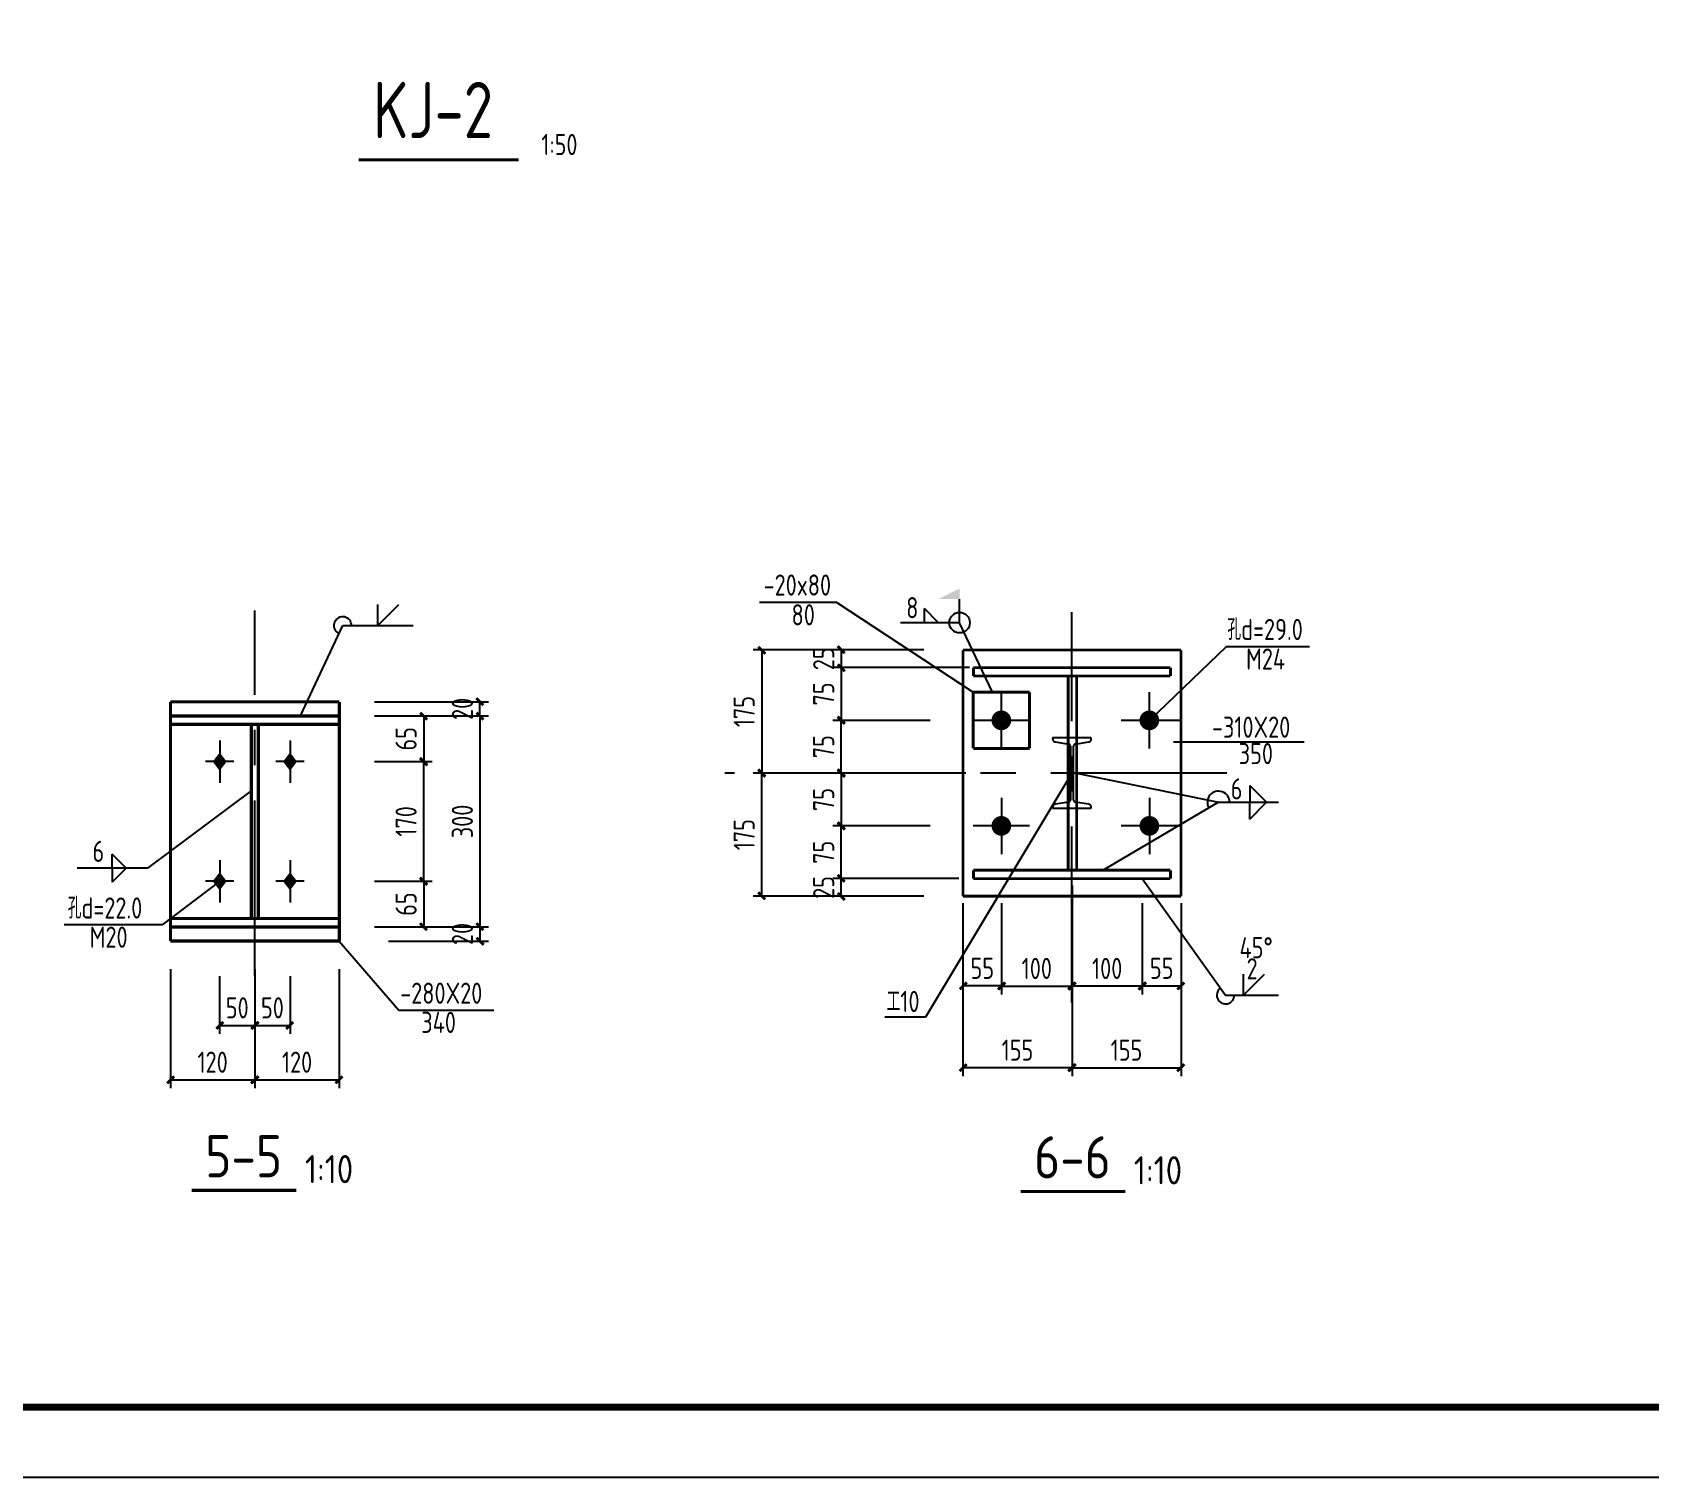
# Model space of a CAD drawing. Header units: millimetres. Extents: x 865490 to 879904, y 39442 to 44891.
# Drawn here: x 878042.2 to 878272.1, y 39450 to 39655.4 of the extents above; entities that cross this region are included whole.
import ezdxf

# ---------------------------------------------------------------- set-up
doc = ezdxf.new("R2010")
doc.units = ezdxf.units.MM
doc.header["$LTSCALE"] = 1000
doc.header["$MEASUREMENT"] = 0
for name, pattern in [('2', [11.4, 9, -0.9, 0.6, -0.9]), ('CENTER', [2, 1.25, -0.25, 0.25, -0.25]), ('DASH', [0.35, 0.25, -0.1]), ('DOTE', [2.42, 2, -0.2, 0.02, -0.2])]:
    doc.linetypes.add(name, pattern=pattern)
for name, color, linetype in [('10', 7, 'Continuous'), ('1000', 2, 'Continuous'), ('20', 2, 'Continuous'), ('DIM', 7, 'Continuous'), ('DOTE', 1, 'DOTE'), ('Prof', 2, 'Continuous'), ('中文', 7, 'Continuous'), ('尺寸标注', 7, 'Continuous'), ('柱子', 8, 'Continuous'), ('焊缝标注', 3, 'Continuous'), ('编号标注', 253, 'Continuous'), ('螺栓孔标注', 253, 'Continuous'), ('轴线', 253, '2'), ('钢板标注', 253, 'Continuous')]:
    doc.layers.add(name, color=color, linetype=linetype)
doc.styles.add('GBHZ', font='gbenor.shx', dxfattribs={"width": 0.9, "bigfont": 'gbcbig.shx'})
doc.styles.add('TSSD_REIN', font='tssdeng.shx', dxfattribs={"width": 0.7, "bigfont": 'tssdchn.shx'})
doc.dimstyles.new('Y10', dxfattribs={"dimscale": 0, "dimtxt": 3, "dimasz": 0.01, "dimexe": 1.2, "dimexo": 1, "dimgap": 1, "dimtad": 1, "dimdec": 0, "dimlfac": 10, "dimzin": 0, "dimdsep": 46, "dimtxsty": 'GBHZ', "dimblk1": 'DX', "dimblk2": 'DX', "dimsah": 1, "dimcen": 0.09, "dimdle": 1, "dimadec": 0, "dimazin": 0, "dimtfac": 1, "dimtdec": 0, "dimtix": 1, "dimtmove": 2, "dimatfit": 3, "dimldrblk": 'DX', "dimfxl": 0, "dimtolj": 1, "dimtzin": 0, "dimarcsym": 0})

# ---------------------------------------------------------------- blocks, each defined once
blk = doc.blocks.new('DX')
at = {"color": 0, "linetype": 'ByBlock', "const_width": 40}
blk.add_lwpolyline([(-54, -51), (46, 49)], dxfattribs=at)
blk = doc.blocks.new('*D712')
at = {"layer": 'Defpoints', "color": 0, "linetype": 'ByBlock', "transparency": 16777216}
for p in [(878089.87, 39558.24, -3), (878089.87, 39551.74), (878097.87, 39551.74)]:
    blk.add_point(p, dxfattribs=at)
at = {"layer": 'DIM', "color": 0, "linetype": 'ByBlock', "lineweight": -2, "transparency": 16777216}
for p, q in [((878090.87, 39558.24), (878099.07, 39558.24)), ((878097.87, 39558.23), (878097.87, 39551.75)), ((878090.87, 39551.74), (878099.07, 39551.74))]:
    blk.add_line(p, q, dxfattribs=at)
at = {"layer": 'DIM', "color": 0, "linetype": 'ByBlock', "lineweight": -2, "transparency": 16777216, "xscale": 0.01, "yscale": 0.01, "zscale": 0.01}
for p, rotation in [((878097.87, 39558.24), 90), ((878097.87, 39551.74), 270)]:
    blk.add_blockref('DX', p, dxfattribs=dict(at, rotation=rotation))
at = {"layer": 'DIM', "color": 0, "linetype": 'ByBlock', "transparency": 16777216, "insert": (878095.37, 39554.99), "char_height": 3, "attachment_point": 5, "rotation": 90, "style": 'GBHZ'}
blk.add_mtext('\\A1;65', dxfattribs=at)
blk = doc.blocks.new('*D713')
at = {"layer": 'Defpoints', "color": 0, "linetype": 'ByBlock', "transparency": 16777216}
for p in [(878089.87, 39534.74, -3), (878089.87, 39528.24, -3), (878097.87, 39528.24)]:
    blk.add_point(p, dxfattribs=at)
at = {"layer": 'DIM', "color": 0, "linetype": 'ByBlock', "lineweight": -2, "transparency": 16777216}
for p, q in [((878090.87, 39534.74), (878099.07, 39534.74)), ((878097.87, 39534.73), (878097.87, 39528.25)), ((878090.87, 39528.24), (878099.07, 39528.24))]:
    blk.add_line(p, q, dxfattribs=at)
at = {"layer": 'DIM', "color": 0, "linetype": 'ByBlock', "lineweight": -2, "transparency": 16777216, "xscale": 0.01, "yscale": 0.01, "zscale": 0.01}
for p, rotation in [((878097.87, 39534.74), 90), ((878097.87, 39528.24), 270)]:
    blk.add_blockref('DX', p, dxfattribs=dict(at, rotation=rotation))
at = {"layer": 'DIM', "color": 0, "linetype": 'ByBlock', "transparency": 16777216, "insert": (878095.37, 39531.49), "char_height": 3, "attachment_point": 5, "rotation": 90, "style": 'GBHZ'}
blk.add_mtext('\\A1;65', dxfattribs=at)
blk = doc.blocks.new('*D714')
at = {"layer": 'Defpoints', "color": 0, "linetype": 'ByBlock', "transparency": 16777216}
for p in [(878068.87, 39522.24, -3), (878073.87, 39522.24, -3), (878073.87, 39514.24)]:
    blk.add_point(p, dxfattribs=at)
at = {"layer": 'DIM', "color": 0, "linetype": 'ByBlock', "lineweight": -2, "transparency": 16777216}
for p, q in [((878068.87, 39521.24), (878068.87, 39513.04)), ((878073.87, 39521.24), (878073.87, 39513.04)), ((878068.88, 39514.24), (878073.86, 39514.24))]:
    blk.add_line(p, q, dxfattribs=at)
at = {"layer": 'DIM', "color": 0, "linetype": 'ByBlock', "lineweight": -2, "transparency": 16777216, "xscale": 0.01, "yscale": 0.01, "zscale": 0.01, "rotation": 180}
blk.add_blockref('DX', (878068.87, 39514.24), dxfattribs=at)
at = {"layer": 'DIM', "color": 0, "linetype": 'ByBlock', "lineweight": -2, "transparency": 16777216, "xscale": 0.01, "yscale": 0.01, "zscale": 0.01}
blk.add_blockref('DX', (878073.87, 39514.24), dxfattribs=at)
at = {"layer": 'DIM', "color": 0, "linetype": 'ByBlock', "transparency": 16777216, "insert": (878071.37, 39516.74), "char_height": 3, "attachment_point": 5, "style": 'GBHZ'}
blk.add_mtext('\\A1;50', dxfattribs=at)
blk = doc.blocks.new('*D715')
at = {"layer": 'Defpoints', "color": 0, "linetype": 'ByBlock', "transparency": 16777216}
for p in [(878073.87, 39522.24, -3), (878078.87, 39522.24, -3), (878078.87, 39514.24)]:
    blk.add_point(p, dxfattribs=at)
at = {"layer": 'DIM', "color": 0, "linetype": 'ByBlock', "lineweight": -2, "transparency": 16777216}
for p, q in [((878073.87, 39521.24), (878073.87, 39513.04)), ((878078.87, 39521.24), (878078.87, 39513.04)), ((878073.88, 39514.24), (878078.86, 39514.24))]:
    blk.add_line(p, q, dxfattribs=at)
at = {"layer": 'DIM', "color": 0, "linetype": 'ByBlock', "lineweight": -2, "transparency": 16777216, "xscale": 0.01, "yscale": 0.01, "zscale": 0.01, "rotation": 180}
blk.add_blockref('DX', (878073.87, 39514.24), dxfattribs=at)
at = {"layer": 'DIM', "color": 0, "linetype": 'ByBlock', "lineweight": -2, "transparency": 16777216, "xscale": 0.01, "yscale": 0.01, "zscale": 0.01}
blk.add_blockref('DX', (878078.87, 39514.24), dxfattribs=at)
at = {"layer": 'DIM', "color": 0, "linetype": 'ByBlock', "transparency": 16777216, "insert": (878076.37, 39516.74), "char_height": 3, "attachment_point": 5, "style": 'GBHZ'}
blk.add_mtext('\\A1;50', dxfattribs=at)
blk = doc.blocks.new('*D716')
at = {"layer": 'Defpoints', "color": 0, "linetype": 'ByBlock', "transparency": 16777216}
for p in [(878061.87, 39523.24, -3), (878073.87, 39523.24, -3), (878073.87, 39506.51)]:
    blk.add_point(p, dxfattribs=at)
at = {"layer": 'DIM', "color": 0, "linetype": 'ByBlock', "lineweight": -2, "transparency": 16777216}
for p, q in [((878061.87, 39522.24), (878061.87, 39505.31)), ((878073.87, 39522.24), (878073.87, 39505.31)), ((878061.88, 39506.51), (878073.86, 39506.51))]:
    blk.add_line(p, q, dxfattribs=at)
at = {"layer": 'DIM', "color": 0, "linetype": 'ByBlock', "lineweight": -2, "transparency": 16777216, "xscale": 0.01, "yscale": 0.01, "zscale": 0.01, "rotation": 180}
blk.add_blockref('DX', (878061.87, 39506.51), dxfattribs=at)
at = {"layer": 'DIM', "color": 0, "linetype": 'ByBlock', "lineweight": -2, "transparency": 16777216, "xscale": 0.01, "yscale": 0.01, "zscale": 0.01}
blk.add_blockref('DX', (878073.87, 39506.51), dxfattribs=at)
at = {"layer": 'DIM', "color": 0, "linetype": 'ByBlock', "transparency": 16777216, "insert": (878067.87, 39509.01), "char_height": 3, "attachment_point": 5, "style": 'GBHZ'}
blk.add_mtext('\\A1;120', dxfattribs=at)
blk = doc.blocks.new('*D717')
at = {"layer": 'Defpoints', "color": 0, "linetype": 'ByBlock', "transparency": 16777216}
for p in [(878073.87, 39523.24, -3), (878085.87, 39523.24, -3), (878085.87, 39506.51)]:
    blk.add_point(p, dxfattribs=at)
at = {"layer": 'DIM', "color": 0, "linetype": 'ByBlock', "lineweight": -2, "transparency": 16777216}
for p, q in [((878073.87, 39522.24), (878073.87, 39505.31)), ((878085.87, 39522.24), (878085.87, 39505.31)), ((878073.88, 39506.51), (878085.86, 39506.51))]:
    blk.add_line(p, q, dxfattribs=at)
at = {"layer": 'DIM', "color": 0, "linetype": 'ByBlock', "lineweight": -2, "transparency": 16777216, "xscale": 0.01, "yscale": 0.01, "zscale": 0.01, "rotation": 180}
blk.add_blockref('DX', (878073.87, 39506.51), dxfattribs=at)
at = {"layer": 'DIM', "color": 0, "linetype": 'ByBlock', "lineweight": -2, "transparency": 16777216, "xscale": 0.01, "yscale": 0.01, "zscale": 0.01}
blk.add_blockref('DX', (878085.87, 39506.51), dxfattribs=at)
at = {"layer": 'DIM', "color": 0, "linetype": 'ByBlock', "transparency": 16777216, "insert": (878079.87, 39509.01), "char_height": 3, "attachment_point": 5, "style": 'GBHZ'}
blk.add_mtext('\\A1;120', dxfattribs=at)
blk = doc.blocks.new('*D718')
at = {"layer": 'Defpoints', "color": 0, "linetype": 'ByBlock', "transparency": 16777216}
for p in [(878097.87, 39558.24, -3), (878089.87, 39528.24, -3), (878105.87, 39528.24)]:
    blk.add_point(p, dxfattribs=at)
at = {"layer": 'DIM', "color": 0, "linetype": 'ByBlock', "lineweight": -2, "transparency": 16777216}
for p, q in [((878098.87, 39558.24), (878107.07, 39558.24)), ((878105.87, 39558.23), (878105.87, 39528.25)), ((878090.87, 39528.24), (878107.07, 39528.24))]:
    blk.add_line(p, q, dxfattribs=at)
at = {"layer": 'DIM', "color": 0, "linetype": 'ByBlock', "lineweight": -2, "transparency": 16777216, "xscale": 0.01, "yscale": 0.01, "zscale": 0.01}
for p, rotation in [((878105.87, 39558.24), 90), ((878105.87, 39528.24), 270)]:
    blk.add_blockref('DX', p, dxfattribs=dict(at, rotation=rotation))
at = {"layer": 'DIM', "color": 0, "linetype": 'ByBlock', "transparency": 16777216, "insert": (878103.37, 39543.24), "char_height": 3, "attachment_point": 5, "rotation": 90, "style": 'GBHZ'}
blk.add_mtext('\\A1;300', dxfattribs=at)
blk = doc.blocks.new('*D719')
at = {"layer": 'Defpoints', "color": 0, "linetype": 'ByBlock', "transparency": 16777216}
for p in [(878090.87, 39528.24), (878091.87, 39526.24), (878105.87, 39526.24)]:
    blk.add_point(p, dxfattribs=at)
at = {"layer": 'DIM', "color": 0, "linetype": 'ByBlock', "lineweight": -2, "transparency": 16777216}
for p, q in [((878091.87, 39528.24), (878107.07, 39528.24)), ((878105.87, 39528.25), (878105.87, 39528.26)), ((878105.87, 39528.24), (878105.87, 39526.24)), ((878092.87, 39526.24), (878107.07, 39526.24)), ((878105.87, 39526.23), (878105.87, 39526.22))]:
    blk.add_line(p, q, dxfattribs=at)
at = {"layer": 'DIM', "color": 0, "linetype": 'ByBlock', "lineweight": -2, "transparency": 16777216, "xscale": 0.01, "yscale": 0.01, "zscale": 0.01}
for p, rotation in [((878105.87, 39528.24), 270), ((878105.87, 39526.24), 90)]:
    blk.add_blockref('DX', p, dxfattribs=dict(at, rotation=rotation))
at = {"layer": 'DIM', "color": 0, "linetype": 'ByBlock', "transparency": 16777216, "insert": (878103.37, 39527.24), "char_height": 3, "attachment_point": 5, "rotation": 90, "style": 'GBHZ'}
blk.add_mtext('\\A1;20', dxfattribs=at)
blk = doc.blocks.new('*D720')
at = {"layer": 'Defpoints', "color": 0, "linetype": 'ByBlock', "transparency": 16777216}
for p in [(878089.87, 39560.24, -3), (878105.87, 39560.24), (878090.87, 39558.24)]:
    blk.add_point(p, dxfattribs=at)
at = {"layer": 'DIM', "color": 0, "linetype": 'ByBlock', "lineweight": -2, "transparency": 16777216}
for p, q in [((878090.87, 39560.24), (878107.07, 39560.24)), ((878105.87, 39560.25), (878105.87, 39560.26)), ((878105.87, 39558.24), (878105.87, 39560.24)), ((878091.87, 39558.24), (878107.07, 39558.24)), ((878105.87, 39558.23), (878105.87, 39558.22))]:
    blk.add_line(p, q, dxfattribs=at)
at = {"layer": 'DIM', "color": 0, "linetype": 'ByBlock', "lineweight": -2, "transparency": 16777216, "xscale": 0.01, "yscale": 0.01, "zscale": 0.01}
for p, rotation in [((878105.87, 39560.24), 270), ((878105.87, 39558.24), 90)]:
    blk.add_blockref('DX', p, dxfattribs=dict(at, rotation=rotation))
at = {"layer": 'DIM', "color": 0, "linetype": 'ByBlock', "transparency": 16777216, "insert": (878103.37, 39559.24), "char_height": 3, "attachment_point": 5, "rotation": 90, "style": 'GBHZ'}
blk.add_mtext('\\A1;20', dxfattribs=at)
blk = doc.blocks.new('*D721')
at = {"layer": 'Defpoints', "color": 0, "linetype": 'ByBlock', "transparency": 16777216}
for p in [(878089.87, 39551.74), (878097.87, 39551.74), (878089.87, 39534.74, -3)]:
    blk.add_point(p, dxfattribs=at)
at = {"layer": 'DIM', "color": 0, "linetype": 'ByBlock', "lineweight": -2, "transparency": 16777216}
for p, q in [((878090.87, 39551.74), (878099.07, 39551.74)), ((878097.87, 39534.75), (878097.87, 39551.73)), ((878090.87, 39534.74), (878099.07, 39534.74))]:
    blk.add_line(p, q, dxfattribs=at)
at = {"layer": 'DIM', "color": 0, "linetype": 'ByBlock', "lineweight": -2, "transparency": 16777216, "xscale": 0.01, "yscale": 0.01, "zscale": 0.01}
for p, rotation in [((878097.87, 39551.74), 90), ((878097.87, 39534.74), 270)]:
    blk.add_blockref('DX', p, dxfattribs=dict(at, rotation=rotation))
at = {"layer": 'DIM', "color": 0, "linetype": 'ByBlock', "transparency": 16777216, "insert": (878095.37, 39543.24), "char_height": 3, "attachment_point": 5, "rotation": 90, "style": 'GBHZ'}
blk.add_mtext('\\A1;170', dxfattribs=at)
blk = doc.blocks.new('*D789')
at = {"layer": 'Defpoints', "color": 0, "linetype": 'ByBlock', "transparency": 16777216}
for p in [(878190.03, 39524.61), (878205.53, 39524.61), (878205.53, 39508.23)]:
    blk.add_point(p, dxfattribs=at)
at = {"layer": 'DIM', "color": 0, "linetype": 'ByBlock', "lineweight": -2, "transparency": 16777216}
for p, q in [((878190.03, 39523.61), (878190.03, 39507.03)), ((878205.53, 39523.61), (878205.53, 39507.03)), ((878190.04, 39508.23), (878205.52, 39508.23))]:
    blk.add_line(p, q, dxfattribs=at)
at = {"layer": 'DIM', "color": 0, "linetype": 'ByBlock', "lineweight": -2, "transparency": 16777216, "xscale": 0.01, "yscale": 0.01, "zscale": 0.01, "rotation": 180}
blk.add_blockref('DX', (878190.03, 39508.23), dxfattribs=at)
at = {"layer": 'DIM', "color": 0, "linetype": 'ByBlock', "lineweight": -2, "transparency": 16777216, "xscale": 0.01, "yscale": 0.01, "zscale": 0.01}
blk.add_blockref('DX', (878205.53, 39508.23), dxfattribs=at)
at = {"layer": 'DIM', "color": 0, "linetype": 'ByBlock', "transparency": 16777216, "insert": (878197.78, 39510.73), "char_height": 3, "attachment_point": 5, "style": 'GBHZ'}
blk.add_mtext('\\A1;155', dxfattribs=at)
blk = doc.blocks.new('*D790')
at = {"layer": 'Defpoints', "color": 0, "linetype": 'ByBlock', "transparency": 16777216}
for p in [(878174.53, 39524.61), (878190.03, 39525.87), (878174.53, 39508.23)]:
    blk.add_point(p, dxfattribs=at)
at = {"layer": 'DIM', "color": 0, "linetype": 'ByBlock', "lineweight": -2, "transparency": 16777216}
for p, q in [((878190.03, 39524.87), (878190.03, 39507.03)), ((878174.53, 39523.61), (878174.53, 39507.03)), ((878190.02, 39508.23), (878174.54, 39508.23))]:
    blk.add_line(p, q, dxfattribs=at)
at = {"layer": 'DIM', "color": 0, "linetype": 'ByBlock', "lineweight": -2, "transparency": 16777216, "xscale": 0.01, "yscale": 0.01, "zscale": 0.01, "rotation": 180}
blk.add_blockref('DX', (878174.53, 39508.23), dxfattribs=at)
at = {"layer": 'DIM', "color": 0, "linetype": 'ByBlock', "lineweight": -2, "transparency": 16777216, "xscale": 0.01, "yscale": 0.01, "zscale": 0.01}
blk.add_blockref('DX', (878190.03, 39508.23), dxfattribs=at)
at = {"layer": 'DIM', "color": 0, "linetype": 'ByBlock', "transparency": 16777216, "insert": (878182.28, 39510.73), "char_height": 3, "attachment_point": 5, "style": 'GBHZ'}
blk.add_mtext('\\A1;155', dxfattribs=at)
blk = doc.blocks.new('*D791')
at = {"layer": 'Defpoints', "color": 0, "linetype": 'ByBlock', "transparency": 16777216}
for p in [(878166.38, 39567.61), (878145.93, 39550.11), (878163.38, 39550.11)]:
    blk.add_point(p, dxfattribs=at)
at = {"layer": 'DIM', "color": 0, "linetype": 'ByBlock', "lineweight": -2, "transparency": 16777216}
for p, q in [((878165.38, 39567.61), (878144.73, 39567.61)), ((878145.93, 39567.6), (878145.93, 39550.12)), ((878162.38, 39550.11), (878144.73, 39550.11))]:
    blk.add_line(p, q, dxfattribs=at)
at = {"layer": 'DIM', "color": 0, "linetype": 'ByBlock', "lineweight": -2, "transparency": 16777216, "xscale": 0.01, "yscale": 0.01, "zscale": 0.01}
for p, rotation in [((878145.93, 39567.61), 90), ((878145.93, 39550.11), 270)]:
    blk.add_blockref('DX', p, dxfattribs=dict(at, rotation=rotation))
at = {"layer": 'DIM', "color": 0, "linetype": 'ByBlock', "transparency": 16777216, "insert": (878143.43, 39558.86), "char_height": 3, "attachment_point": 5, "rotation": 90, "style": 'GBHZ'}
blk.add_mtext('\\A1;175', dxfattribs=at)
blk = doc.blocks.new('*D792')
at = {"layer": 'Defpoints', "color": 0, "linetype": 'ByBlock', "transparency": 16777216}
for p in [(878145.93, 39550.11), (878163.38, 39550.11), (878166.38, 39532.61)]:
    blk.add_point(p, dxfattribs=at)
at = {"layer": 'DIM', "color": 0, "linetype": 'ByBlock', "lineweight": -2, "transparency": 16777216}
for p, q in [((878162.38, 39550.11), (878144.73, 39550.11)), ((878145.93, 39532.62), (878145.93, 39550.1)), ((878165.38, 39532.61), (878144.73, 39532.61))]:
    blk.add_line(p, q, dxfattribs=at)
at = {"layer": 'DIM', "color": 0, "linetype": 'ByBlock', "lineweight": -2, "transparency": 16777216, "xscale": 0.01, "yscale": 0.01, "zscale": 0.01}
for p, rotation in [((878145.93, 39550.11), 90), ((878145.93, 39532.61), 270)]:
    blk.add_blockref('DX', p, dxfattribs=dict(at, rotation=rotation))
at = {"layer": 'DIM', "color": 0, "linetype": 'ByBlock', "transparency": 16777216, "insert": (878143.43, 39541.36), "char_height": 3, "attachment_point": 5, "rotation": 90, "style": 'GBHZ'}
blk.add_mtext('\\A1;175', dxfattribs=at)
blk = doc.blocks.new('*D793')
at = {"layer": 'Defpoints', "color": 0, "linetype": 'ByBlock', "transparency": 16777216}
for p in [(878174.53, 39532.61), (878180.03, 39532.61), (878174.53, 39519.86)]:
    blk.add_point(p, dxfattribs=at)
at = {"layer": 'DIM', "color": 0, "linetype": 'ByBlock', "lineweight": -2, "transparency": 16777216}
for p, q in [((878174.53, 39531.61), (878174.53, 39518.66)), ((878180.03, 39531.61), (878180.03, 39518.66)), ((878180.02, 39519.86), (878174.54, 39519.86))]:
    blk.add_line(p, q, dxfattribs=at)
at = {"layer": 'DIM', "color": 0, "linetype": 'ByBlock', "lineweight": -2, "transparency": 16777216, "xscale": 0.01, "yscale": 0.01, "zscale": 0.01, "rotation": 180}
blk.add_blockref('DX', (878174.53, 39519.86), dxfattribs=at)
at = {"layer": 'DIM', "color": 0, "linetype": 'ByBlock', "lineweight": -2, "transparency": 16777216, "xscale": 0.01, "yscale": 0.01, "zscale": 0.01}
blk.add_blockref('DX', (878180.03, 39519.86), dxfattribs=at)
at = {"layer": 'DIM', "color": 0, "linetype": 'ByBlock', "transparency": 16777216, "insert": (878177.28, 39522.36), "char_height": 3, "attachment_point": 5, "style": 'GBHZ'}
blk.add_mtext('\\A1;55', dxfattribs=at)
blk = doc.blocks.new('*D794')
at = {"layer": 'Defpoints', "color": 0, "linetype": 'ByBlock', "transparency": 16777216}
for p in [(878190.03, 39535.11), (878180.03, 39532.61), (878190.03, 39519.84)]:
    blk.add_point(p, dxfattribs=at)
at = {"layer": 'DIM', "color": 0, "linetype": 'ByBlock', "lineweight": -2, "transparency": 16777216}
for p, q in [((878190.03, 39534.11), (878190.03, 39518.64)), ((878180.03, 39531.61), (878180.03, 39518.64)), ((878180.04, 39519.84), (878190.02, 39519.84))]:
    blk.add_line(p, q, dxfattribs=at)
at = {"layer": 'DIM', "color": 0, "linetype": 'ByBlock', "lineweight": -2, "transparency": 16777216, "xscale": 0.01, "yscale": 0.01, "zscale": 0.01, "rotation": 180}
blk.add_blockref('DX', (878180.03, 39519.84), dxfattribs=at)
at = {"layer": 'DIM', "color": 0, "linetype": 'ByBlock', "lineweight": -2, "transparency": 16777216, "xscale": 0.01, "yscale": 0.01, "zscale": 0.01}
blk.add_blockref('DX', (878190.03, 39519.84), dxfattribs=at)
at = {"layer": 'DIM', "color": 0, "linetype": 'ByBlock', "transparency": 16777216, "insert": (878185.03, 39522.34), "char_height": 3, "attachment_point": 5, "style": 'GBHZ'}
blk.add_mtext('\\A1;100', dxfattribs=at)
blk = doc.blocks.new('*D795')
at = {"layer": 'Defpoints', "color": 0, "linetype": 'ByBlock', "transparency": 16777216}
for p in [(878169.96, 39567.61), (878157.23, 39565.11), (878176.46, 39565.11)]:
    blk.add_point(p, dxfattribs=at)
at = {"layer": 'DIM', "color": 0, "linetype": 'ByBlock', "lineweight": -2, "transparency": 16777216}
for p, q in [((878168.96, 39567.61), (878156.03, 39567.61)), ((878157.23, 39567.62), (878157.23, 39567.63)), ((878157.23, 39567.61), (878157.23, 39565.11)), ((878175.46, 39565.11), (878156.03, 39565.11)), ((878157.23, 39565.1), (878157.23, 39565.09))]:
    blk.add_line(p, q, dxfattribs=at)
at = {"layer": 'DIM', "color": 0, "linetype": 'ByBlock', "lineweight": -2, "transparency": 16777216, "xscale": 0.01, "yscale": 0.01, "zscale": 0.01}
for p, rotation in [((878157.23, 39567.61), 270), ((878157.23, 39565.11), 90)]:
    blk.add_blockref('DX', p, dxfattribs=dict(at, rotation=rotation))
at = {"layer": 'DIM', "color": 0, "linetype": 'ByBlock', "transparency": 16777216, "insert": (878154.73, 39566.36), "char_height": 3, "attachment_point": 5, "rotation": 90, "style": 'GBHZ'}
blk.add_mtext('\\A1;25', dxfattribs=at)
blk = doc.blocks.new('*D796')
at = {"layer": 'Defpoints', "color": 0, "linetype": 'ByBlock', "transparency": 16777216}
for p in [(878176.46, 39565.11), (878157.23, 39557.61), (878170.88, 39557.61)]:
    blk.add_point(p, dxfattribs=at)
at = {"layer": 'DIM', "color": 0, "linetype": 'ByBlock', "lineweight": -2, "transparency": 16777216}
for p, q in [((878175.46, 39565.11), (878156.03, 39565.11)), ((878157.23, 39565.1), (878157.23, 39557.62)), ((878169.88, 39557.61), (878156.03, 39557.61))]:
    blk.add_line(p, q, dxfattribs=at)
at = {"layer": 'DIM', "color": 0, "linetype": 'ByBlock', "lineweight": -2, "transparency": 16777216, "xscale": 0.01, "yscale": 0.01, "zscale": 0.01}
for p, rotation in [((878157.23, 39565.11), 90), ((878157.23, 39557.61), 270)]:
    blk.add_blockref('DX', p, dxfattribs=dict(at, rotation=rotation))
at = {"layer": 'DIM', "color": 0, "linetype": 'ByBlock', "transparency": 16777216, "insert": (878154.73, 39561.36), "char_height": 3, "attachment_point": 5, "rotation": 90, "style": 'GBHZ'}
blk.add_mtext('\\A1;75', dxfattribs=at)
blk = doc.blocks.new('*D797')
at = {"layer": 'Defpoints', "color": 0, "linetype": 'ByBlock', "transparency": 16777216}
for p in [(878157.23, 39535.11), (878174.96, 39535.11), (878169.96, 39532.61)]:
    blk.add_point(p, dxfattribs=at)
at = {"layer": 'DIM', "color": 0, "linetype": 'ByBlock', "lineweight": -2, "transparency": 16777216}
for p, q in [((878173.96, 39535.11), (878156.03, 39535.11)), ((878157.23, 39535.12), (878157.23, 39535.13)), ((878157.23, 39532.61), (878157.23, 39535.11)), ((878168.96, 39532.61), (878156.03, 39532.61)), ((878157.23, 39532.6), (878157.23, 39532.59))]:
    blk.add_line(p, q, dxfattribs=at)
at = {"layer": 'DIM', "color": 0, "linetype": 'ByBlock', "lineweight": -2, "transparency": 16777216, "xscale": 0.01, "yscale": 0.01, "zscale": 0.01}
for p, rotation in [((878157.23, 39535.11), 270), ((878157.23, 39532.61), 90)]:
    blk.add_blockref('DX', p, dxfattribs=dict(at, rotation=rotation))
at = {"layer": 'DIM', "color": 0, "linetype": 'ByBlock', "transparency": 16777216, "insert": (878154.73, 39533.86), "char_height": 3, "attachment_point": 5, "rotation": 90, "style": 'GBHZ'}
blk.add_mtext('\\A1;25', dxfattribs=at)
blk = doc.blocks.new('*D798')
at = {"layer": 'Defpoints', "color": 0, "linetype": 'ByBlock', "transparency": 16777216}
for p in [(878200.02, 39532.61), (878205.53, 39532.61), (878205.53, 39519.86)]:
    blk.add_point(p, dxfattribs=at)
at = {"layer": 'DIM', "color": 0, "linetype": 'ByBlock', "lineweight": -2, "transparency": 16777216}
for p, q in [((878200.02, 39531.61), (878200.02, 39518.66)), ((878205.53, 39531.61), (878205.53, 39518.66)), ((878200.03, 39519.86), (878205.52, 39519.86))]:
    blk.add_line(p, q, dxfattribs=at)
at = {"layer": 'DIM', "color": 0, "linetype": 'ByBlock', "lineweight": -2, "transparency": 16777216, "xscale": 0.01, "yscale": 0.01, "zscale": 0.01, "rotation": 180}
blk.add_blockref('DX', (878200.02, 39519.86), dxfattribs=at)
at = {"layer": 'DIM', "color": 0, "linetype": 'ByBlock', "lineweight": -2, "transparency": 16777216, "xscale": 0.01, "yscale": 0.01, "zscale": 0.01}
blk.add_blockref('DX', (878205.53, 39519.86), dxfattribs=at)
at = {"layer": 'DIM', "color": 0, "linetype": 'ByBlock', "transparency": 16777216, "insert": (878202.78, 39522.36), "char_height": 3, "attachment_point": 5, "style": 'GBHZ'}
blk.add_mtext('\\A1;55', dxfattribs=at)
blk = doc.blocks.new('*D799')
at = {"layer": 'Defpoints', "color": 0, "linetype": 'ByBlock', "transparency": 16777216}
for p in [(878190.03, 39535.11), (878200.02, 39532.61), (878190.03, 39519.84)]:
    blk.add_point(p, dxfattribs=at)
at = {"layer": 'DIM', "color": 0, "linetype": 'ByBlock', "lineweight": -2, "transparency": 16777216}
for p, q in [((878190.03, 39534.11), (878190.03, 39518.64)), ((878200.02, 39531.61), (878200.02, 39518.64)), ((878200.01, 39519.84), (878190.04, 39519.84))]:
    blk.add_line(p, q, dxfattribs=at)
at = {"layer": 'DIM', "color": 0, "linetype": 'ByBlock', "lineweight": -2, "transparency": 16777216, "xscale": 0.01, "yscale": 0.01, "zscale": 0.01, "rotation": 180}
blk.add_blockref('DX', (878190.03, 39519.84), dxfattribs=at)
at = {"layer": 'DIM', "color": 0, "linetype": 'ByBlock', "lineweight": -2, "transparency": 16777216, "xscale": 0.01, "yscale": 0.01, "zscale": 0.01}
blk.add_blockref('DX', (878200.02, 39519.84), dxfattribs=at)
at = {"layer": 'DIM', "color": 0, "linetype": 'ByBlock', "transparency": 16777216, "insert": (878195.03, 39522.34), "char_height": 3, "attachment_point": 5, "style": 'GBHZ'}
blk.add_mtext('\\A1;100', dxfattribs=at)
blk = doc.blocks.new('*D800')
at = {"layer": 'Defpoints', "color": 0, "linetype": 'ByBlock', "transparency": 16777216}
for p in [(878157.23, 39557.61), (878170.88, 39557.61), (878175.96, 39550.11)]:
    blk.add_point(p, dxfattribs=at)
at = {"layer": 'DIM', "color": 0, "linetype": 'ByBlock', "lineweight": -2, "transparency": 16777216}
for p, q in [((878169.88, 39557.61), (878156.03, 39557.61)), ((878157.23, 39550.12), (878157.23, 39557.6)), ((878174.96, 39550.11), (878156.03, 39550.11))]:
    blk.add_line(p, q, dxfattribs=at)
at = {"layer": 'DIM', "color": 0, "linetype": 'ByBlock', "lineweight": -2, "transparency": 16777216, "xscale": 0.01, "yscale": 0.01, "zscale": 0.01}
for p, rotation in [((878157.23, 39557.61), 90), ((878157.23, 39550.11), 270)]:
    blk.add_blockref('DX', p, dxfattribs=dict(at, rotation=rotation))
at = {"layer": 'DIM', "color": 0, "linetype": 'ByBlock', "transparency": 16777216, "insert": (878154.73, 39553.86), "char_height": 3, "attachment_point": 5, "rotation": 90, "style": 'GBHZ'}
blk.add_mtext('\\A1;75', dxfattribs=at)
blk = doc.blocks.new('*D801')
at = {"layer": 'Defpoints', "color": 0, "linetype": 'ByBlock', "transparency": 16777216}
for p in [(878157.23, 39542.61), (878170.88, 39542.61), (878174.96, 39535.11)]:
    blk.add_point(p, dxfattribs=at)
at = {"layer": 'DIM', "color": 0, "linetype": 'ByBlock', "lineweight": -2, "transparency": 16777216}
for p, q in [((878169.88, 39542.61), (878156.03, 39542.61)), ((878157.23, 39535.12), (878157.23, 39542.6)), ((878173.96, 39535.11), (878156.03, 39535.11))]:
    blk.add_line(p, q, dxfattribs=at)
at = {"layer": 'DIM', "color": 0, "linetype": 'ByBlock', "lineweight": -2, "transparency": 16777216, "xscale": 0.01, "yscale": 0.01, "zscale": 0.01}
for p, rotation in [((878157.23, 39542.61), 90), ((878157.23, 39535.11), 270)]:
    blk.add_blockref('DX', p, dxfattribs=dict(at, rotation=rotation))
at = {"layer": 'DIM', "color": 0, "linetype": 'ByBlock', "transparency": 16777216, "insert": (878154.73, 39538.86), "char_height": 3, "attachment_point": 5, "rotation": 90, "style": 'GBHZ'}
blk.add_mtext('\\A1;75', dxfattribs=at)
blk = doc.blocks.new('*D802')
at = {"layer": 'Defpoints', "color": 0, "linetype": 'ByBlock', "transparency": 16777216}
for p in [(878175.96, 39550.11), (878157.23, 39542.61), (878170.88, 39542.61)]:
    blk.add_point(p, dxfattribs=at)
at = {"layer": 'DIM', "color": 0, "linetype": 'ByBlock', "lineweight": -2, "transparency": 16777216}
for p, q in [((878174.96, 39550.11), (878156.03, 39550.11)), ((878157.23, 39550.1), (878157.23, 39542.62)), ((878169.88, 39542.61), (878156.03, 39542.61))]:
    blk.add_line(p, q, dxfattribs=at)
at = {"layer": 'DIM', "color": 0, "linetype": 'ByBlock', "lineweight": -2, "transparency": 16777216, "xscale": 0.01, "yscale": 0.01, "zscale": 0.01}
for p, rotation in [((878157.23, 39550.11), 90), ((878157.23, 39542.61), 270)]:
    blk.add_blockref('DX', p, dxfattribs=dict(at, rotation=rotation))
at = {"layer": 'DIM', "color": 0, "linetype": 'ByBlock', "transparency": 16777216, "insert": (878154.73, 39546.36), "char_height": 3, "attachment_point": 5, "rotation": 90, "style": 'GBHZ'}
blk.add_mtext('\\A1;75', dxfattribs=at)

msp = doc.modelspace()

# ---------------------------------------------------------------- linework, layer by layer
msp.add_line((878616.075, 39449.955), (877564.825, 39449.955))
at = {"color": 0, "const_width": 1}
msp.add_lwpolyline([(878606.075, 39459.955), (877589.825, 39459.955), (877589.825, 40033.955), (878606.075, 40033.955)], close=True, dxfattribs=at)
at = {"layer": '10', "linetype": 'ByBlock'}
for p, q in [((878179.99, 39553.608, -3), (878179.99, 39561.608, -3)), ((878201.027, 39553.608, -3), (878201.027, 39561.608, -3)), ((878183.99, 39557.608, -3), (878175.99, 39557.608, -3)), ((878205.527, 39557.608, -3), (878197.027, 39557.608, -3)), ((878179.99, 39546.608, -3), (878179.99, 39538.608, -3)), ((878201.027, 39546.608, -3), (878201.027, 39538.608, -3)), ((878183.99, 39542.608, -3), (878175.99, 39542.608, -3)), ((878205.527, 39542.608, -3), (878197.027, 39542.608, -3))]:
    msp.add_line(p, q, dxfattribs=at)
at = {"layer": '10', "color": 253}
for p, q in [((878068.872, 39554.738, -3), (878068.872, 39548.738, -3)), ((878078.872, 39554.738, -3), (878078.872, 39548.738, -3)), ((878070.872, 39551.738, -3), (878066.872, 39551.738, -3)), ((878080.872, 39551.738, -3), (878076.872, 39551.738, -3)), ((878068.872, 39537.738, -3), (878068.872, 39531.738, -3)), ((878078.872, 39537.738, -3), (878078.872, 39531.738, -3)), ((878070.872, 39534.738, -3), (878066.872, 39534.738, -3)), ((878080.872, 39534.738, -3), (878076.872, 39534.738, -3))]:
    msp.add_line(p, q, dxfattribs=at)
at = {"layer": '10', "linetype": 'ByBlock', "const_width": 1.4, "elevation": -3}
for points in [[(878179.99, 39558.308, 1), (878179.99, 39556.908, 1), (878179.99, 39558.308, 1)], [(878201.027, 39558.308, 1), (878201.027, 39556.908, 1), (878201.027, 39558.308, 1)], [(878179.99, 39541.908, -1), (878179.99, 39543.308, -1), (878179.99, 39541.908, -1)], [(878201.027, 39541.908, -1), (878201.027, 39543.308, -1), (878201.027, 39541.908, -1)]]:
    msp.add_lwpolyline(points, format="xyb", close=True, dxfattribs=at)
at = {"layer": '10', "const_width": 0.45}
for points in [[(878064.91, 39490.795), (878079.773, 39490.795)], [(878182.741, 39490.635), (878197.604, 39490.635)]]:
    msp.add_lwpolyline(points, dxfattribs=at)
at = {"layer": '10'}
for points in [[(878068.872, 39553.038, -3), (878067.872, 39551.738, -3), (878069.872, 39551.738, -3), (878068.872, 39550.438, -3)], [(878078.872, 39553.038, -3), (878077.872, 39551.738, -3), (878079.872, 39551.738, -3), (878078.872, 39550.438, -3)], [(878068.872, 39536.038, -3), (878067.872, 39534.738, -3), (878069.872, 39534.738, -3), (878068.872, 39533.438, -3)], [(878078.872, 39536.038, -3), (878077.872, 39534.738, -3), (878079.872, 39534.738, -3), (878078.872, 39533.438, -3)]]:
    msp.add_solid(points, dxfattribs=at)
at = {"layer": '1000', "linetype": 'ByBlock', "const_width": 0.4, "elevation": -3}
for points in [[(878174.527, 39567.608), (878205.527, 39567.608)], [(878174.527, 39567.608), (878174.527, 39532.608)], [(878205.527, 39532.608), (878205.527, 39567.608)], [(878176.027, 39565.108), (878204.027, 39565.108)], [(878176.027, 39563.908), (878176.027, 39565.108)], [(878204.027, 39563.908), (878176.027, 39563.908)], [(878189.49, 39536.308), (878189.49, 39563.908)], [(878190.69, 39536.308), (878190.69, 39563.908)], [(878204.027, 39565.108), (878204.027, 39563.908)], [(878175.99, 39561.608), (878175.99, 39553.608)], [(878183.99, 39561.608), (878175.99, 39561.608)], [(878183.99, 39553.608), (878183.99, 39561.608)], [(878175.99, 39553.608), (878183.99, 39553.608)], [(878176.027, 39536.308), (878176.027, 39535.108)], [(878204.027, 39536.308), (878176.027, 39536.308)], [(878204.027, 39535.108), (878204.027, 39536.308)], [(878176.027, 39535.108), (878204.027, 39535.108)], [(878174.527, 39532.608), (878205.527, 39532.608)]]:
    msp.add_lwpolyline(points, dxfattribs=at)
at = {"layer": '1000', "const_width": 0.45, "elevation": -3}
for points in [[(878085.872, 39560.238), (878061.872, 39560.238)], [(878061.872, 39560.238), (878061.872, 39526.238)], [(878085.872, 39526.238), (878085.872, 39560.238)], [(878061.872, 39526.238), (878085.872, 39526.238)]]:
    msp.add_lwpolyline(points, dxfattribs=at)
at = {"layer": '1000', "linetype": 'ByBlock', "const_width": 0.4, "elevation": -3}
msp.add_lwpolyline([(878190.027, 39532.708, 1), (878190.027, 39532.508, 1), (878190.027, 39532.708, 1)], format="xyb", close=True, dxfattribs=at)
at = {"layer": '20', "const_width": 0.3, "elevation": -3}
for points in [[(878061.872, 39554.738), (878061.872, 39553.738)], [(878085.872, 39553.738), (878085.872, 39552.738)]]:
    msp.add_lwpolyline(points, dxfattribs=at)
at = {"layer": 'DOTE', "linetype": 'CENTER', "ltscale": 0.02}
for p, q in [((878073.872, 39521.238, -3), (878073.872, 39573.238, -3)), ((878190.027, 39517.515, -3), (878190.027, 39572.964, -3)), ((878212.037, 39550.108, -3), (878140.686, 39550.108, -3))]:
    msp.add_line(p, q, dxfattribs=at)
at = {"layer": 'Prof', "linetype": 'DASH', "ltscale": 5, "elevation": -3}
msp.add_lwpolyline([(878187.277, 39545.108), (878192.777, 39545.108), (878192.777, 39545.257, 0.3689195), (878192.419, 39545.677), (878190.476, 39546.001, -0.3689195), (878190.252, 39546.263), (878190.252, 39553.952, -0.3689195), (878190.476, 39554.215), (878192.419, 39554.538, 0.3689195), (878192.777, 39554.958), (878192.777, 39555.108), (878187.277, 39555.108), (878187.277, 39554.958, 0.3689195), (878187.636, 39554.538), (878189.578, 39554.215, -0.3689195), (878189.802, 39553.952), (878189.802, 39546.263, -0.3689195), (878189.578, 39546.001), (878187.636, 39545.677, 0.3689195), (878187.277, 39545.257)], format="xyb", close=True, dxfattribs=at)
at = {"layer": '尺寸标注', "color": 0}
for p, q in [((878190.027, 39550.108, -3), (878169.198, 39515.402, -3)), ((878190.252, 39550.108, -3), (878189.802, 39550.108, -3)), ((878169.198, 39515.402, -3), (878163.427, 39515.402, -3))]:
    msp.add_line(p, q, dxfattribs=at)
at = {"layer": '尺寸标注', "color": 3, "const_width": 0.45, "elevation": -3}
for points in [[(878085.872, 39558.238), (878061.872, 39558.238)], [(878061.872, 39557.038), (878085.872, 39557.038)], [(878073.372, 39529.438), (878073.372, 39557.038)], [(878074.372, 39529.438), (878074.372, 39557.038)], [(878085.872, 39529.438), (878061.872, 39529.438)], [(878061.872, 39528.238), (878085.872, 39528.238)]]:
    msp.add_lwpolyline(points, dxfattribs=at)
at = {"layer": '尺寸标注'}
msp.add_circle((878174.052, 39571.487, -3), 1.46, dxfattribs=at)
msp.add_arc((878210.857, 39545.955, -3), 1.59, 0, 210.45304, dxfattribs=at)
at = {"layer": '柱子', "color": 7, "const_width": 0.45}
msp.add_lwpolyline([(878088.645, 39637.296), (878111.397, 39637.296)], dxfattribs=at)
at = {"layer": '焊缝标注', "linetype": 'ByBlock'}
for p, q in [((878174.052, 39571.487, -3), (878174.052, 39574.851, -3)), ((878169.052, 39571.487, -3), (878169.052, 39573.487, -3)), ((878171.052, 39571.487, -3), (878169.052, 39573.487, -3)), ((878174.052, 39571.487, -3), (878165.632, 39571.487, -3)), ((878178.739, 39561.608, -3), (878174.052, 39571.487, -3)), ((878190.69, 39550.108, -3), (878210.857, 39545.955, -3)), ((878215.299, 39548.355, -3), (878217.699, 39545.955, -3)), ((878215.299, 39548.355, -3), (878215.299, 39545.955, -3)), ((878210.857, 39545.955, -3), (878194.449, 39536.308, -3)), ((878210.857, 39545.955, -3), (878219.368, 39545.955, -3)), ((878215.299, 39543.555, -3), (878217.699, 39545.955, -3)), ((878215.299, 39543.555, -3), (878215.299, 39545.955, -3)), ((878199.996, 39535.108, -3), (878211.868, 39518.55, -3)), ((878214.403, 39518.55, -3), (878217.403, 39521.55, -3)), ((878214.403, 39518.55, -3), (878214.403, 39521.55, -3)), ((878211.868, 39518.55, -3), (878219.403, 39518.55, -3))]:
    msp.add_line(p, q, dxfattribs=at)
at = {"layer": '焊缝标注'}
for p, q in [((878091.361, 39571.084, -3), (878091.361, 39574.084, -3)), ((878091.361, 39571.084, -3), (878094.361, 39574.084, -3)), ((878080.372, 39558.238, -3), (878086.361, 39571.084, -3)), ((878086.361, 39571.084, -3), (878096.361, 39571.084, -3)), ((878073.372, 39547.601, -3), (878058.595, 39536.587, -3)), ((878055.595, 39536.587, -3), (878053.595, 39538.587, -3)), ((878053.595, 39536.587, -3), (878053.595, 39538.587, -3)), ((878058.595, 39536.587, -3), (878048.595, 39536.587, -3)), ((878055.595, 39536.587, -3), (878053.595, 39534.587, -3)), ((878053.595, 39536.587, -3), (878053.595, 39534.587, -3))]:
    msp.add_line(p, q, dxfattribs=at)
msp.add_arc((878086.361, 39571.084, -3), 1.25, 0, 235.48873, dxfattribs=at)
at = {"layer": '焊缝标注', "linetype": 'ByBlock'}
msp.add_arc((878211.868, 39518.55, -3), 1.25, 130.18372, 0, dxfattribs=at)
msp.add_solid([(878174.052, 39574.851, -3), (878171.052, 39574.851, -3), (878174.052, 39576.351, -3)], dxfattribs=at)
at = {"layer": '编号标注', "linetype": 'ByBlock', "const_width": 0.2, "elevation": -3}
msp.add_lwpolyline([(878190.027, 39567.508, -1), (878190.027, 39567.708, -1), (878190.027, 39567.508, -1)], format="xyb", close=True, dxfattribs=at)
at = {"layer": '螺栓孔标注', "linetype": 'ByBlock'}
for p, q in [((878156.578, 39574.361, -3), (878145.607, 39574.361, -3)), ((878156.578, 39574.361, -3), (878175.99, 39561.608, -3)), ((878211.965, 39568.045, -3), (878201.027, 39557.608, -3)), ((878223.797, 39568.045, -3), (878211.965, 39568.045, -3))]:
    msp.add_line(p, q, dxfattribs=at)
at = {"layer": '螺栓孔标注'}
for p, q in [((878068.872, 39534.738, -3), (878060.696, 39528.536, -3)), ((878060.696, 39528.536, -3), (878046.79, 39528.536, -3))]:
    msp.add_line(p, q, dxfattribs=at)
at = {"layer": '螺栓孔标注', "const_width": 0.1, "elevation": -3}
msp.add_lwpolyline([(878068.922, 39534.738, 1), (878068.822, 39534.738, 1), (878068.922, 39534.738, 1)], format="xyb", close=True, dxfattribs=at)
at = {"layer": '钢板标注', "linetype": 'ByBlock'}
msp.add_line((878204.469, 39554.558, -3), (878223.041, 39554.558, -3), dxfattribs=at)
at = {"layer": '钢板标注'}
for p, q in [((878085.872, 39526.238, -3), (878094.334, 39516.422, -3)), ((878094.334, 39516.422, -3), (878107.831, 39516.422, -3))]:
    msp.add_line(p, q, dxfattribs=at)
at = {"layer": '钢板标注', "const_width": 0.1, "elevation": -3}
msp.add_lwpolyline([(878085.922, 39526.238, 1), (878085.822, 39526.238, 1), (878085.922, 39526.238, 1)], format="xyb", close=True, dxfattribs=at)

# ---------------------------------------------------------------- texts
at = {"layer": '中文', "style": 'GBHZ'}
for p in [(878080.999, 39491.812, -0.009), (878198.83, 39491.652, -0.009)]:
    msp.add_text('1:10', height=4, dxfattribs=at).set_placement(p)
at = {"layer": '柱子', "color": 7, "style": 'TSSD_REIN', "width": 0.8}
for s, height, p in [('KJ-2', 8, (878090.66, 39640.371)), ('1:50 ', 3, (878114.601, 39637.96))]:
    msp.add_text(s, height=height, dxfattribs=at).set_placement(p)
at = {"layer": '焊缝标注', "linetype": 'ByBlock', "style": 'GBHZ', "width": 0.9}
for s, p in [('8', (878166.455, 39572.124, -3)), ('6', (878212.59, 39546.359, -3)), ('45°', (878213.846, 39523.793, -3)), ('2', (878214.846, 39520.793, -3))]:
    msp.add_text(s, height=3, dxfattribs=at).set_placement(p)
at = {"layer": '焊缝标注', "style": 'GBHZ', "width": 0.9}
msp.add_text('6', height=3, dxfattribs=at).set_placement((878050.795, 39537.487, -3))
at = {"layer": '螺栓孔标注', "linetype": 'ByBlock', "style": 'GBHZ', "width": 0.9}
for s, p in [('-20x80', (878146.19, 39575.345, -3)), ('80', (878150.168, 39571.111, -3)), ('孔d=29.0', (878212.115, 39569.029, -3)), ('M24', (878214.777, 39564.824, -3))]:
    msp.add_text(s, height=3, dxfattribs=at).set_placement(p)
at = {"layer": '螺栓孔标注', "style": 'GBHZ', "width": 0.9}
for s, p in [('孔d=22.0', (878047.274, 39529.436, -3)), ('M20', (878050.396, 39525.286, -3))]:
    msp.add_text(s, height=3, dxfattribs=at).set_placement(p)
at = {"layer": '轴线', "color": 61, "linetype": 'ByBlock', "style": 'GBHZ'}
for s, p in [('5-5', (878066.819, 39492.65)), ('6-6', (878184.65, 39492.49))]:
    msp.add_text(s, height=6, dxfattribs=at).set_placement(p)
at = {"layer": '钢板标注', "linetype": 'ByBlock', "style": 'GBHZ', "width": 0.9}
for s, p in [('-310X20', (878209.926, 39555.146, -3)), ('350', (878213.731, 39551.384, -3)), ('工10', (878163.688, 39516.148, -3))]:
    msp.add_text(s, height=3, dxfattribs=at).set_placement(p)
at = {"layer": '钢板标注', "style": 'GBHZ', "width": 0.9}
for s, p in [('-280X20', (878094.534, 39517.322, -3)), ('340', (878097.534, 39513.172, -3))]:
    msp.add_text(s, height=3, dxfattribs=at).set_placement(p)

# ---------------------------------------------------------------- dimensions: what is measured, and where the dimension line sits
at = {"layer": 'DIM', "linetype": 'ByBlock'}
for base, p1, p2, angle, picture, middle in [((878145.929, 39550.108, -3), (878166.382, 39567.608, -3), (878163.382, 39550.108, -3), 90, '*D791', (878143.429, 39558.858, -3)), ((878157.227, 39565.108, -3), (878169.957, 39567.608, -3), (878176.457, 39565.108, -3), 90, '*D795', (878154.727, 39566.358, -3)), ((878157.227, 39557.608, -3), (878176.457, 39565.108, -3), (878170.882, 39557.608, -3), 90, '*D796', (878154.727, 39561.358, -3)), ((878157.227, 39557.608, -3), (878175.957, 39550.108, -3), (878170.882, 39557.608, -3), 270, '*D800', (878154.727, 39553.858, -3)), ((878145.929, 39550.108, -3), (878166.382, 39532.608, -3), (878163.382, 39550.108, -3), 270, '*D792', (878143.429, 39541.358, -3)), ((878157.227, 39542.608, -3), (878175.957, 39550.108, -3), (878170.882, 39542.608, -3), 90, '*D802', (878154.727, 39546.358, -3)), ((878157.227, 39542.608, -3), (878174.957, 39535.108, -3), (878170.882, 39542.608, -3), 270, '*D801', (878154.727, 39538.858, -3)), ((878157.227, 39535.108, -3), (878169.957, 39532.608, -3), (878174.957, 39535.108, -3), 270, '*D797', (878154.727, 39533.858, -3)), ((878190.027, 39519.836, -3), (878200.025, 39532.608, -3), (878190.027, 39535.108, -3), 180, '*D799', (878195.026, 39522.336, -3)), ((878205.527, 39519.863, -3), (878200.025, 39532.608, -3), (878205.527, 39532.608, -3), 180, '*D798', (878202.776, 39522.363, -3)), ((878205.527, 39508.229, -3), (878190.027, 39524.608, -3), (878205.527, 39524.608, -3), 180, '*D789', (878197.777, 39510.729, -3))]:
    dim = msp.add_linear_dim(base=base, p1=p1, p2=p2, angle=angle, dimstyle='Y10', override={"dimscale": 1}, dxfattribs=at)
    dim.commit()
    dim.dimension.update_dxf_attribs({"geometry": picture, "text_midpoint": middle})
at = {"layer": 'DIM', "color": 2, "linetype": 'ByBlock'}
for base, p1, p2, angle, picture, middle in [((878105.872, 39560.238), (878090.872, 39558.238), (878089.872, 39560.238, -3), 270, '*D720', (878103.372, 39559.238)), ((878097.872, 39551.738), (878089.872, 39558.238, -3), (878089.872, 39551.738), 90, '*D712', (878095.372, 39554.988)), ((878105.872, 39528.238), (878097.872, 39558.238, -3), (878089.872, 39528.238, -3), 90, '*D718', (878103.372, 39543.238)), ((878097.872, 39551.738), (878089.872, 39534.738, -3), (878089.872, 39551.738), 270, '*D721', (878095.372, 39543.238)), ((878097.872, 39528.238), (878089.872, 39534.738, -3), (878089.872, 39528.238, -3), 90, '*D713', (878095.372, 39531.488)), ((878105.872, 39526.238), (878090.872, 39528.238), (878091.872, 39526.238), 90, '*D719', (878103.372, 39527.238))]:
    dim = msp.add_linear_dim(base=base, p1=p1, p2=p2, angle=angle, dimstyle='Y10', override={"dimscale": 1}, dxfattribs=at)
    dim.commit()
    dim.dimension.update_dxf_attribs({"geometry": picture, "text_midpoint": middle})
at = {"layer": 'DIM', "linetype": 'ByBlock'}
for base, p1, p2, picture, middle in [((878190.027, 39519.836, -3), (878180.03, 39532.608, -3), (878190.027, 39535.108, -3), '*D794', (878185.028, 39522.336, -3)), ((878174.527, 39519.863, -3), (878180.03, 39532.608, -3), (878174.527, 39532.608, -3), '*D793', (878177.278, 39522.363, -3)), ((878174.527, 39508.229, -3), (878190.027, 39525.872, -3), (878174.527, 39524.608, -3), '*D790', (878182.277, 39510.729, -3))]:
    dim = msp.add_linear_dim(base=base, p1=p1, p2=p2, dimstyle='Y10', override={"dimscale": 1}, dxfattribs=at)
    dim.commit()
    dim.dimension.update_dxf_attribs({"geometry": picture, "text_midpoint": middle})
at = {"layer": 'DIM', "color": 2, "linetype": 'ByBlock'}
for base, p1, p2, picture, middle in [((878073.872, 39506.511), (878061.872, 39523.238, -3), (878073.872, 39523.238, -3), '*D716', (878067.872, 39509.011)), ((878073.872, 39514.238), (878068.872, 39522.238, -3), (878073.872, 39522.238, -3), '*D714', (878071.372, 39516.738)), ((878085.872, 39506.511), (878073.872, 39523.238, -3), (878085.872, 39523.238, -3), '*D717', (878079.872, 39509.011)), ((878078.872, 39514.238), (878073.872, 39522.238, -3), (878078.872, 39522.238, -3), '*D715', (878076.372, 39516.738))]:
    dim = msp.add_linear_dim(base=base, p1=p1, p2=p2, dimstyle='Y10', override={"dimscale": 1}, dxfattribs=at)
    dim.commit()
    dim.dimension.update_dxf_attribs({"geometry": picture, "text_midpoint": middle})

doc.saveas('drawing.dxf')
